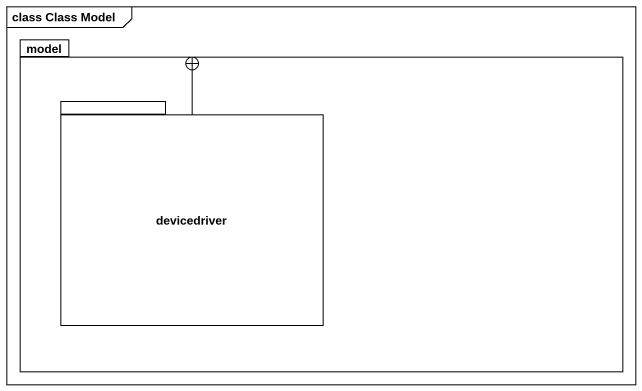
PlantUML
@startuml
mainframe class Class Model
package model {
  package devicedriver {
  }
}
devicedriver -right-+ model
@enduml
